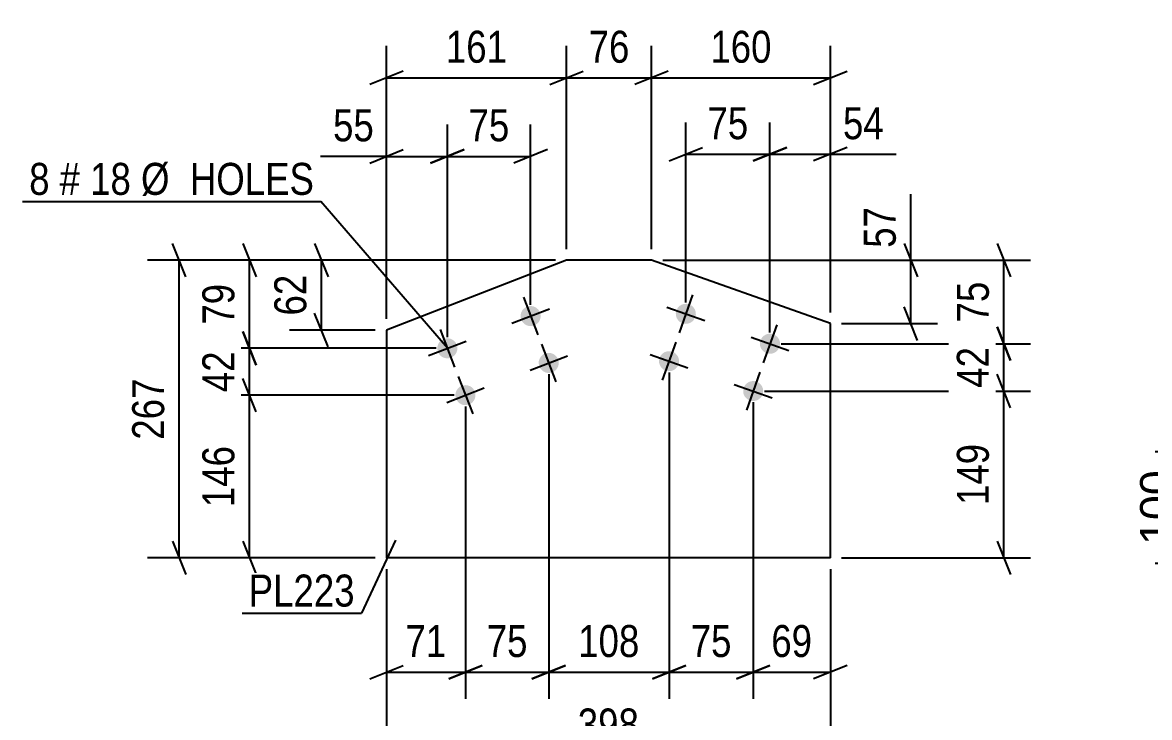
# Model space of a CAD drawing. Header units: millimetres. Extents: x 0 to 420, y 0 to 297.
# Drawn here: x 214 to 315, y 136.8 to 199.1 of the extents above; entities that cross this region are included whole.
import ezdxf

# ---------------------------------------------------------------- set-up
doc = ezdxf.new("R2010")
doc.units = ezdxf.units.MM
doc.styles.add('Arial', font='ARIAL.TTF', dxfattribs={"height": 0.2})
doc.styles.add('Arial Narrow', font='ARIALN.TTF', dxfattribs={"height": 0.2})

# ---------------------------------------------------------------- blocks, each defined once
blk = doc.blocks.new('Part-318893208-9024 - 9023')
at = {"color": 2, "linetype": 'Continuous'}
for p, q in [((262.74, 177.76), (246.6, 171.51)), ((270.36, 177.76), (262.74, 177.76)), ((286.38, 172.08), (270.36, 177.76)), ((286.38, 151.09), (286.38, 172.08)), ((246.6, 171.51), (246.6, 151.09)), ((286.38, 151.09), (246.6, 151.09))]:
    blk.add_line(p, q, dxfattribs=at)
blk = doc.blocks.new('Bolt-318893208-9025 - 9023')
at = {"linetype": 'Continuous'}
for points in [[(274.28, 172.66, -1), (272.58, 173.26, -1)], [(281.82, 169.98, -1), (280.12, 170.58, -1)], [(272.77, 168.41, -1), (271.08, 169.02, -1)], [(280.31, 165.74, -1), (278.62, 166.34, -1)]]:
    blk.add_hatch(color=1, dxfattribs=at).paths.add_polyline_path(points)
at = {"color": 1, "linetype": 'Continuous'}
for p, q in [((274.03, 174.65), (272.83, 171.26)), ((271.73, 173.56), (275.13, 172.35)), ((281.57, 171.98), (280.37, 168.58)), ((279.27, 170.88), (282.67, 169.68)), ((272.53, 170.41), (271.32, 167.02)), ((270.23, 169.32), (273.62, 168.11)), ((280.07, 167.74), (278.86, 164.34)), ((277.77, 166.64), (281.16, 165.44))]:
    blk.add_line(p, q, dxfattribs=at)
blk = doc.blocks.new('Bolt-318893208-9026 - 9023')
at = {"linetype": 'Continuous'}
for points in [[(259.84, 171.92), (259.66, 171.87), (259.48, 171.86), (259.29, 171.89), (259.11, 171.96), (258.96, 172.06), (258.82, 172.19), (258.72, 172.35), (258.65, 172.52), (258.62, 172.71), (258.63, 172.9), (258.68, 173.08), (258.76, 173.25), (258.88, 173.39), (259.03, 173.51), (259.2, 173.6), (259.38, 173.65), (259.56, 173.66), (259.75, 173.63), (259.93, 173.56), (260.08, 173.46), (260.22, 173.33), (260.32, 173.17), (260.39, 172.99), (260.42, 172.81), (260.41, 172.62), (260.36, 172.44), (260.28, 172.27), (260.16, 172.12), (260.01, 172.01)], [(252.38, 169.03), (252.2, 168.98), (252.01, 168.97), (251.83, 169), (251.65, 169.07), (251.49, 169.17), (251.36, 169.3), (251.26, 169.46), (251.19, 169.64), (251.16, 169.82), (251.17, 170.01), (251.22, 170.19), (251.3, 170.36), (251.42, 170.51), (251.57, 170.62), (251.73, 170.71), (251.92, 170.76), (252.1, 170.77), (252.29, 170.74), (252.47, 170.67), (252.62, 170.57), (252.76, 170.44), (252.86, 170.28), (252.93, 170.11), (252.96, 169.92), (252.95, 169.73), (252.9, 169.55), (252.82, 169.38), (252.7, 169.24), (252.55, 169.12)], [(261.47, 167.72), (261.29, 167.67), (261.1, 167.66), (260.91, 167.69), (260.74, 167.76), (260.58, 167.86), (260.45, 167.99), (260.34, 168.15), (260.28, 168.33), (260.25, 168.51), (260.25, 168.7), (260.3, 168.88), (260.39, 169.05), (260.51, 169.2), (260.65, 169.32), (260.82, 169.4), (261, 169.45), (261.19, 169.46), (261.37, 169.43), (261.55, 169.37), (261.71, 169.26), (261.84, 169.13), (261.94, 168.97), (262.01, 168.8), (262.04, 168.61), (262.03, 168.42), (261.99, 168.24), (261.9, 168.07), (261.78, 167.93), (261.64, 167.81)], [(254.01, 164.84), (253.83, 164.79), (253.64, 164.78), (253.45, 164.8), (253.28, 164.87), (253.12, 164.97), (252.99, 165.11), (252.88, 165.26), (252.81, 165.44), (252.78, 165.62), (252.79, 165.81), (252.84, 165.99), (252.93, 166.16), (253.05, 166.31), (253.19, 166.43), (253.36, 166.51), (253.54, 166.56), (253.73, 166.57), (253.91, 166.54), (254.09, 166.48), (254.25, 166.38), (254.38, 166.24), (254.48, 166.09), (254.55, 165.91), (254.58, 165.72), (254.57, 165.54), (254.52, 165.35), (254.44, 165.19), (254.32, 165.04), (254.18, 164.92)]]:
    blk.add_hatch(color=1, dxfattribs=at).paths.add_polyline_path(points)
at = {"color": 1, "linetype": 'Continuous'}
for p, q in [((258.87, 174.44), (260.17, 171.08)), ((257.84, 172.11), (261.2, 173.41)), ((251.41, 171.55), (252.71, 168.19)), ((250.38, 169.22), (253.74, 170.52)), ((260.49, 170.24), (261.79, 166.88)), ((259.47, 167.91), (262.82, 169.21)), ((253.03, 167.35), (254.33, 164)), ((252, 165.02), (255.36, 166.32))]:
    blk.add_line(p, q, dxfattribs=at)
blk = doc.blocks.new('StraightDimension-318893208-2422 - 2175')
at = {"color": 7, "linetype": 'Continuous'}
for p, q in [((317.75, 162.09), (318.95, 159.09)), ((332.66, 160.59), (315.5, 160.59)), ((318.35, 150.59), (318.35, 160.59)), ((318.95, 149.09), (317.75, 152.09)), ((342, 150.59), (315.5, 150.59))]:
    blk.add_line(p, q, dxfattribs=at)
at = {"color": 0}
blk.add_wipeout([(317.6, 159.53), (313.4, 159.53), (313.4, 151.66), (317.6, 151.66)], dxfattribs=at)
at = {"color": 3, "style": 'Arial'}
blk.add_text('100', height=2.865, rotation=90.0002, dxfattribs=at).set_placement((317, 152.26))
blk = doc.blocks.new('StraightDimension-318893208-9218 - 9023')
at = {"color": 7, "linetype": 'Continuous'}
for p, q in [((270.36, 178.76), (270.36, 196.96)), ((286.38, 173.08), (286.38, 196.96)), ((271.86, 194.71), (268.86, 193.51)), ((270.36, 194.11), (286.38, 194.11)), ((284.88, 193.51), (287.88, 194.71))]:
    blk.add_line(p, q, dxfattribs=at)
at = {"color": 0}
blk.add_wipeout([(281.71, 194.86), (281.71, 199.06), (275.03, 199.06), (275.03, 194.86)], dxfattribs=at)
at = {"color": 3, "style": 'Arial Narrow'}
blk.add_text('160', height=2.863, dxfattribs=at).set_placement((275.63, 195.46))
blk = doc.blocks.new('StraightDimension-318893208-10764 - 9023')
at = {"color": 7, "linetype": 'Continuous'}
for p, q in [((302.53, 164.54), (301.33, 167.54)), ((280.47, 166.04), (304.33, 166.04)), ((301.93, 151.09), (301.93, 166.04)), ((301.33, 152.59), (302.53, 149.59)), ((287.38, 151.09), (304.33, 151.09))]:
    blk.add_line(p, q, dxfattribs=at)
at = {"color": 0}
blk.add_wipeout([(301.18, 161.91), (296.98, 161.91), (296.98, 155.22), (301.18, 155.22)], dxfattribs=at)
at = {"color": 3, "style": 'Arial Narrow'}
blk.add_text('149', height=2.863, rotation=90.0002, dxfattribs=at).set_placement((300.58, 155.83))
blk = doc.blocks.new('StraightDimension-318893208-9314 - 9023')
at = {"color": 7, "linetype": 'Continuous'}
for p, q in [((228.63, 176.26), (227.43, 179.26)), ((261.74, 177.76), (225.18, 177.76)), ((228.03, 151.09), (228.03, 177.76)), ((227.43, 152.59), (228.63, 149.59)), ((245.6, 151.09), (225.18, 151.09))]:
    blk.add_line(p, q, dxfattribs=at)
at = {"color": 0}
blk.add_wipeout([(227.28, 167.77), (223.08, 167.77), (223.08, 161.08), (227.28, 161.08)], dxfattribs=at)
at = {"color": 3, "style": 'Arial Narrow'}
blk.add_text('267', height=2.863, rotation=90.0002, dxfattribs=at).set_placement((226.68, 161.68))
blk = doc.blocks.new('StraightDimension-318893208-10741 - 9023')
at = {"color": 7, "linetype": 'Continuous'}
for p, q in [((234.92, 164.17), (233.72, 167.17)), ((252.68, 165.67), (231.47, 165.67)), ((234.32, 151.09), (234.32, 165.67)), ((233.72, 152.59), (234.92, 149.59)), ((245.6, 151.09), (231.47, 151.09))]:
    blk.add_line(p, q, dxfattribs=at)
at = {"color": 0}
blk.add_wipeout([(233.57, 161.73), (229.37, 161.73), (229.37, 155.04), (233.57, 155.04)], dxfattribs=at)
at = {"color": 3, "style": 'Arial Narrow'}
blk.add_text('146', height=2.863, rotation=90.0002, dxfattribs=at).set_placement((232.97, 155.64))
blk = doc.blocks.new('StraightDimension-318893208-10762 - 9023')
at = {"color": 7, "linetype": 'Continuous'}
for p, q in [((301.33, 179.26), (302.53, 176.26)), ((271.36, 177.76), (304.33, 177.76)), ((301.93, 170.28), (301.93, 177.76)), ((302.53, 168.78), (301.33, 171.78)), ((281.97, 170.28), (304.33, 170.28))]:
    blk.add_line(p, q, dxfattribs=at)
at = {"color": 0}
blk.add_wipeout([(301.18, 176.45), (296.98, 176.45), (296.98, 171.59), (301.18, 171.59)], dxfattribs=at)
at = {"color": 3, "style": 'Arial Narrow'}
blk.add_text('75', height=2.863, rotation=90.0002, dxfattribs=at).set_placement((300.58, 172.19))
blk = doc.blocks.new('StraightDimension-318893208-9220 - 9023')
at = {"color": 7, "linetype": 'Continuous'}
for p, q in [((246.6, 172.51), (246.6, 196.96)), ((262.74, 178.76), (262.74, 196.96)), ((248.1, 194.71), (245.1, 193.51)), ((246.6, 194.11), (262.74, 194.11)), ((261.24, 193.51), (264.24, 194.71))]:
    blk.add_line(p, q, dxfattribs=at)
at = {"color": 0}
blk.add_wipeout([(258.01, 194.86), (258.01, 199.06), (251.33, 199.06), (251.33, 194.86)], dxfattribs=at)
at = {"color": 3, "style": 'Arial Narrow'}
blk.add_text('161', height=2.863, dxfattribs=at).set_placement((251.93, 195.46))
blk = doc.blocks.new('StraightDimension-318893208-10786 - 9023')
at = {"color": 7, "linetype": 'Continuous'}
for p, q in [((246.6, 172.51), (246.6, 189.92)), ((252.06, 170.87), (252.06, 189.92)), ((246.6, 187.07), (240.69, 187.07)), ((246.6, 187.07), (240.69, 187.07)), ((245.1, 186.47), (248.1, 187.67)), ((246.6, 187.07), (252.06, 187.07)), ((253.56, 187.67), (250.56, 186.47))]:
    blk.add_line(p, q, dxfattribs=at)
at = {"color": 0}
blk.add_wipeout([(246.07, 187.82), (246.07, 192.02), (241.22, 192.02), (241.22, 187.82)], dxfattribs=at)
at = {"color": 3, "style": 'Arial Narrow'}
blk.add_text('55', height=2.863, dxfattribs=at).set_placement((241.82, 188.42))
blk = doc.blocks.new('StraightDimension-318893208-9219 - 9023')
at = {"color": 7, "linetype": 'Continuous'}
for p, q in [((262.74, 178.76), (262.74, 196.96)), ((270.36, 178.76), (270.36, 196.96)), ((261.24, 193.51), (264.24, 194.71)), ((262.74, 194.11), (270.36, 194.11)), ((271.86, 194.71), (268.86, 193.51))]:
    blk.add_line(p, q, dxfattribs=at)
at = {"color": 0}
blk.add_wipeout([(268.98, 194.86), (268.98, 199.06), (264.12, 199.06), (264.12, 194.86)], dxfattribs=at)
at = {"color": 3, "style": 'Arial Narrow'}
blk.add_text('76', height=2.863, dxfattribs=at).set_placement((264.72, 195.46))
blk = doc.blocks.new('StraightDimension-318893208-10785 - 9023')
at = {"color": 7, "linetype": 'Continuous'}
for p, q in [((252.06, 170.87), (252.06, 189.92)), ((259.52, 173.76), (259.52, 189.92)), ((250.56, 186.47), (253.56, 187.67)), ((252.06, 187.07), (259.52, 187.07)), ((261.02, 187.67), (258.02, 186.47))]:
    blk.add_line(p, q, dxfattribs=at)
at = {"color": 0}
blk.add_wipeout([(258.22, 187.82), (258.22, 192.02), (253.36, 192.02), (253.36, 187.82)], dxfattribs=at)
at = {"color": 3, "style": 'Arial Narrow'}
blk.add_text('75', height=2.863, dxfattribs=at).set_placement((253.96, 188.42))
blk = doc.blocks.new('StraightDimension-318893208-9226 - 9023')
at = {"color": 7, "linetype": 'Continuous'}
for p, q in [((246.6, 150.09), (246.6, 130.98)), ((286.38, 150.09), (286.38, 130.98)), ((248.1, 133.98), (245.1, 132.78)), ((246.6, 133.38), (286.38, 133.38)), ((284.88, 132.78), (287.88, 133.98))]:
    blk.add_line(p, q, dxfattribs=at)
at = {"color": 0}
blk.add_wipeout([(269.83, 134.13), (269.83, 138.33), (263.15, 138.33), (263.15, 134.13)], dxfattribs=at)
at = {"color": 3, "style": 'Arial Narrow'}
blk.add_text('398', height=2.863, dxfattribs=at).set_placement((263.75, 134.73))
blk = doc.blocks.new('StraightDimension-318893208-9230 - 9023')
at = {"color": 7, "linetype": 'Continuous'}
for p, q in [((293.59, 177.76), (293.59, 183.67)), ((293.59, 177.76), (293.59, 183.67)), ((292.99, 179.26), (294.19, 176.26)), ((271.36, 177.76), (295.99, 177.76)), ((293.59, 172.08), (293.59, 177.76)), ((294.19, 170.58), (292.99, 173.58)), ((287.38, 172.08), (295.99, 172.08))]:
    blk.add_line(p, q, dxfattribs=at)
at = {"color": 0}
blk.add_wipeout([(292.84, 183.14), (288.64, 183.14), (288.64, 178.28), (292.84, 178.28)], dxfattribs=at)
at = {"color": 3, "style": 'Arial Narrow'}
blk.add_text('57', height=2.863, rotation=90.0002, dxfattribs=at).set_placement((292.24, 178.88))
blk = doc.blocks.new('StraightDimension-318893208-9234 - 9023')
at = {"color": 7, "linetype": 'Continuous'}
for p, q in [((240.17, 179.26), (241.37, 176.26)), ((261.74, 177.76), (237.92, 177.76)), ((240.77, 171.51), (240.77, 177.76)), ((241.37, 170.01), (240.17, 173.01)), ((245.6, 171.51), (237.92, 171.51))]:
    blk.add_line(p, q, dxfattribs=at)
at = {"color": 0}
blk.add_wipeout([(240.02, 177.06), (235.82, 177.06), (235.82, 172.21), (240.02, 172.21)], dxfattribs=at)
at = {"color": 3, "style": 'Arial Narrow'}
blk.add_text('62', height=2.863, rotation=90.0002, dxfattribs=at).set_placement((239.42, 172.81))
blk = doc.blocks.new('StraightDimension-318893208-10739 - 9023')
at = {"color": 7, "linetype": 'Continuous'}
for p, q in [((233.72, 179.26), (234.92, 176.26)), ((261.74, 177.76), (231.47, 177.76)), ((234.32, 169.87), (234.32, 177.76)), ((234.92, 168.37), (233.72, 171.37)), ((251.06, 169.87), (231.47, 169.87))]:
    blk.add_line(p, q, dxfattribs=at)
at = {"color": 0}
blk.add_wipeout([(233.57, 176.24), (229.37, 176.24), (229.37, 171.39), (233.57, 171.39)], dxfattribs=at)
at = {"color": 3, "style": 'Arial Narrow'}
blk.add_text('79', height=2.863, rotation=90.0002, dxfattribs=at).set_placement((232.97, 171.99))
blk = doc.blocks.new('StraightDimension-318893208-10740 - 9023')
at = {"color": 7, "linetype": 'Continuous'}
for p, q in [((233.72, 171.37), (234.92, 168.37)), ((251.06, 169.87), (231.47, 169.87)), ((234.32, 165.67), (234.32, 169.87)), ((234.92, 164.17), (233.72, 167.17)), ((252.68, 165.67), (231.47, 165.67))]:
    blk.add_line(p, q, dxfattribs=at)
at = {"color": 0}
blk.add_wipeout([(233.57, 170.2), (229.37, 170.2), (229.37, 165.34), (233.57, 165.34)], dxfattribs=at)
at = {"color": 3, "style": 'Arial Narrow'}
blk.add_text('42', height=2.863, rotation=90.0002, dxfattribs=at).set_placement((232.97, 165.94))
blk = doc.blocks.new('StraightDimension-318893208-10763 - 9023')
at = {"color": 7, "linetype": 'Continuous'}
for p, q in [((301.33, 171.78), (302.53, 168.78)), ((281.97, 170.28), (304.33, 170.28)), ((301.93, 166.04), (301.93, 170.28)), ((302.53, 164.54), (301.33, 167.54)), ((280.47, 166.04), (304.33, 166.04))]:
    blk.add_line(p, q, dxfattribs=at)
at = {"color": 0}
blk.add_wipeout([(301.18, 170.59), (296.98, 170.59), (296.98, 165.73), (301.18, 165.73)], dxfattribs=at)
at = {"color": 3, "style": 'Arial Narrow'}
blk.add_text('42', height=2.863, rotation=90.0002, dxfattribs=at).set_placement((300.58, 166.33))
blk = doc.blocks.new('StraightDimension-318893208-10808 - 9023')
at = {"color": 7, "linetype": 'Continuous'}
for p, q in [((280.97, 171.28), (280.97, 190.11)), ((286.38, 173.08), (286.38, 190.11)), ((279.47, 186.66), (282.47, 187.86)), ((287.88, 187.86), (284.88, 186.66)), ((280.97, 187.26), (286.38, 187.26)), ((286.38, 187.26), (292.29, 187.26)), ((286.38, 187.26), (292.29, 187.26))]:
    blk.add_line(p, q, dxfattribs=at)
at = {"color": 0}
blk.add_wipeout([(291.76, 188.01), (291.76, 192.21), (286.91, 192.21), (286.91, 188.01)], dxfattribs=at)
at = {"color": 3, "style": 'Arial Narrow'}
blk.add_text('54', height=2.863, dxfattribs=at).set_placement((287.51, 188.61))
blk = doc.blocks.new('StraightDimension-318893208-10809 - 9023')
at = {"color": 7, "linetype": 'Continuous'}
for p, q in [((273.43, 173.96), (273.43, 190.11)), ((280.97, 171.28), (280.97, 190.11)), ((271.93, 186.66), (274.93, 187.86)), ((282.47, 187.86), (279.47, 186.66)), ((273.43, 187.26), (280.97, 187.26))]:
    blk.add_line(p, q, dxfattribs=at)
at = {"color": 0}
blk.add_wipeout([(279.63, 188.01), (279.63, 192.21), (274.77, 192.21), (274.77, 188.01)], dxfattribs=at)
at = {"color": 3, "style": 'Arial Narrow'}
blk.add_text('75', height=2.863, dxfattribs=at).set_placement((275.37, 188.61))
blk = doc.blocks.new('StraightDimension-318893208-10836 - 9023')
at = {"color": 7, "linetype": 'Continuous'}
for p, q in [((279.47, 165.04), (279.47, 138.46)), ((286.38, 150.09), (286.38, 138.46)), ((277.97, 140.26), (280.97, 141.46)), ((287.88, 141.46), (284.88, 140.26)), ((279.47, 140.86), (286.38, 140.86))]:
    blk.add_line(p, q, dxfattribs=at)
at = {"color": 0}
blk.add_wipeout([(285.35, 141.61), (285.35, 145.81), (280.49, 145.81), (280.49, 141.61)], dxfattribs=at)
at = {"color": 3, "style": 'Arial Narrow'}
blk.add_text('69', height=2.863, dxfattribs=at).set_placement((281.09, 142.21))
blk = doc.blocks.new('StraightDimension-318893208-10837 - 9023')
at = {"color": 7, "linetype": 'Continuous'}
for p, q in [((271.93, 167.71), (271.93, 138.46)), ((279.47, 165.04), (279.47, 138.46)), ((270.43, 140.26), (273.43, 141.46)), ((280.97, 141.46), (277.97, 140.26)), ((271.93, 140.86), (279.47, 140.86))]:
    blk.add_line(p, q, dxfattribs=at)
at = {"color": 0}
blk.add_wipeout([(278.12, 141.61), (278.12, 145.81), (273.27, 145.81), (273.27, 141.61)], dxfattribs=at)
at = {"color": 3, "style": 'Arial Narrow'}
blk.add_text('75', height=2.863, dxfattribs=at).set_placement((273.87, 142.21))
blk = doc.blocks.new('StraightDimension-318893208-10838 - 9023')
at = {"color": 7, "linetype": 'Continuous'}
for p, q in [((271.93, 167.71), (271.93, 138.46)), ((261.14, 167.56), (261.14, 138.46)), ((259.64, 140.26), (262.64, 141.46)), ((273.43, 141.46), (270.43, 140.26)), ((261.14, 140.86), (271.93, 140.86))]:
    blk.add_line(p, q, dxfattribs=at)
at = {"color": 0}
blk.add_wipeout([(269.88, 141.61), (269.88, 145.81), (263.19, 145.81), (263.19, 141.61)], dxfattribs=at)
at = {"color": 3, "style": 'Arial Narrow'}
blk.add_text('108', height=2.863, dxfattribs=at).set_placement((263.79, 142.21))
blk = doc.blocks.new('StraightDimension-318893208-10839 - 9023')
at = {"color": 7, "linetype": 'Continuous'}
for p, q in [((261.14, 167.56), (261.14, 138.46)), ((253.68, 164.67), (253.68, 138.46)), ((252.18, 140.26), (255.18, 141.46)), ((262.64, 141.46), (259.64, 140.26)), ((253.68, 140.86), (261.14, 140.86))]:
    blk.add_line(p, q, dxfattribs=at)
at = {"color": 0}
blk.add_wipeout([(259.84, 141.61), (259.84, 145.81), (254.99, 145.81), (254.99, 141.61)], dxfattribs=at)
at = {"color": 3, "style": 'Arial Narrow'}
blk.add_text('75', height=2.863, dxfattribs=at).set_placement((255.59, 142.21))
blk = doc.blocks.new('StraightDimension-318893208-10840 - 9023')
at = {"color": 7, "linetype": 'Continuous'}
for p, q in [((253.68, 164.67), (253.68, 138.46)), ((246.6, 150.09), (246.6, 138.46)), ((245.1, 140.26), (248.1, 141.46)), ((255.18, 141.46), (252.18, 140.26)), ((246.6, 140.86), (253.68, 140.86))]:
    blk.add_line(p, q, dxfattribs=at)
at = {"color": 0}
blk.add_wipeout([(252.57, 141.61), (252.57, 145.81), (247.71, 145.81), (247.71, 141.61)], dxfattribs=at)
at = {"color": 3, "style": 'Arial Narrow'}
blk.add_text('71', height=2.863, dxfattribs=at).set_placement((248.31, 142.21))
blk = doc.blocks.new('MarkSet-318893208-10828 - 9023')
at = {"color": 7, "linetype": 'Continuous'}
for p in [(213.99, 183.02), (252.06, 169.87)]:
    blk.add_line(p, (240.73, 183.02), dxfattribs=at)
at = {"color": 0}
for points in [[(216.42, 183.62), (216.42, 186.62), (214.59, 186.62), (214.59, 183.62)], [(219.15, 183.62), (219.15, 186.62), (217.32, 186.62), (217.32, 183.62)], [(223.71, 183.62), (223.71, 186.62), (220.05, 186.62), (220.05, 183.62)], [(240.13, 183.62), (240.13, 186.62), (224.61, 186.62), (224.61, 183.62)]]:
    blk.add_wipeout(points, dxfattribs=at)
for points in [[(216.42, 183.62), (216.42, 186.62), (214.59, 186.62), (214.59, 183.62)], [(219.15, 183.62), (219.15, 186.62), (217.32, 186.62), (217.32, 183.62)], [(223.71, 183.62), (223.71, 186.62), (220.05, 186.62), (220.05, 183.62)], [(240.13, 183.62), (240.13, 186.62), (224.61, 186.62), (224.61, 183.62)]]:
    blk.add_wipeout(points, dxfattribs=at)
at = {"color": 3, "style": 'Arial Narrow'}
for s, height, p in [('8', 2.86, (214.59, 183.62)), ('#', 2.86, (217.32, 183.62)), ('18', 2.863, (220.05, 183.62)), ('Ø  HOLES', 2.863, (224.61, 183.62))]:
    blk.add_text(s, height=height, dxfattribs=at).set_placement(p)
blk = doc.blocks.new('Mark-318893208-9469 - 9023')
at = {"color": 30, "linetype": 'Continuous'}
for p in [(247.42, 152.68), (233.66, 146.13)]:
    blk.add_line(p, (244.36, 146.13), dxfattribs=at)
at = {"color": 0}
blk.add_wipeout([(243.76, 146.73), (243.76, 149.73), (234.26, 149.73), (234.26, 146.73)], dxfattribs=at)
blk.add_wipeout([(243.76, 146.73), (243.76, 149.73), (234.26, 149.73), (234.26, 146.73)], dxfattribs=at)
at = {"color": 3, "style": 'Arial Narrow'}
blk.add_text('PL223', height=2.863, dxfattribs=at).set_placement((234.26, 146.73))

msp = doc.modelspace()

# ---------------------------------------------------------------- block references
for name in ['Part-318893208-9024 - 9023', 'Bolt-318893208-9026 - 9023', 'Bolt-318893208-9025 - 9023', 'StraightDimension-318893208-2422 - 2175']:
    msp.add_blockref(name, (0, 0))

# ---------------------------------------------------------------- next in the draw order: block references
for name in ['StraightDimension-318893208-9218 - 9023', 'StraightDimension-318893208-9314 - 9023', 'StraightDimension-318893208-10764 - 9023']:
    msp.add_blockref(name, (0, 0))

# ---------------------------------------------------------------- next in the draw order: block references
for name in ['StraightDimension-318893208-9220 - 9023', 'StraightDimension-318893208-10762 - 9023', 'StraightDimension-318893208-10741 - 9023']:
    msp.add_blockref(name, (0, 0))

# ---------------------------------------------------------------- next in the draw order: block references
for name in ['StraightDimension-318893208-9219 - 9023', 'StraightDimension-318893208-10786 - 9023', 'StraightDimension-318893208-9226 - 9023']:
    msp.add_blockref(name, (0, 0))

# ---------------------------------------------------------------- next in the draw order: block references
for name in ['StraightDimension-318893208-10785 - 9023', 'StraightDimension-318893208-9230 - 9023']:
    msp.add_blockref(name, (0, 0))

# ---------------------------------------------------------------- next in the draw order: block references
for name in ['StraightDimension-318893208-9234 - 9023', 'StraightDimension-318893208-10763 - 9023']:
    msp.add_blockref(name, (0, 0))

# ---------------------------------------------------------------- next in the draw order: block references
for name in ['StraightDimension-318893208-10808 - 9023', 'StraightDimension-318893208-10739 - 9023', 'StraightDimension-318893208-10836 - 9023']:
    msp.add_blockref(name, (0, 0))

# ---------------------------------------------------------------- next in the draw order: block references
for name in ['StraightDimension-318893208-10809 - 9023', 'StraightDimension-318893208-10740 - 9023', 'StraightDimension-318893208-10837 - 9023']:
    msp.add_blockref(name, (0, 0))

# ---------------------------------------------------------------- next in the draw order: block references
for name in ['MarkSet-318893208-10828 - 9023', 'StraightDimension-318893208-10838 - 9023']:
    msp.add_blockref(name, (0, 0))

# ---------------------------------------------------------------- next in the draw order: block references
msp.add_blockref('StraightDimension-318893208-10839 - 9023', (0, 0))

# ---------------------------------------------------------------- next in the draw order: block references
msp.add_blockref('StraightDimension-318893208-10840 - 9023', (0, 0))

# ---------------------------------------------------------------- next in the draw order: block references
msp.add_blockref('Mark-318893208-9469 - 9023', (0, 0))

doc.saveas('drawing.dxf')
